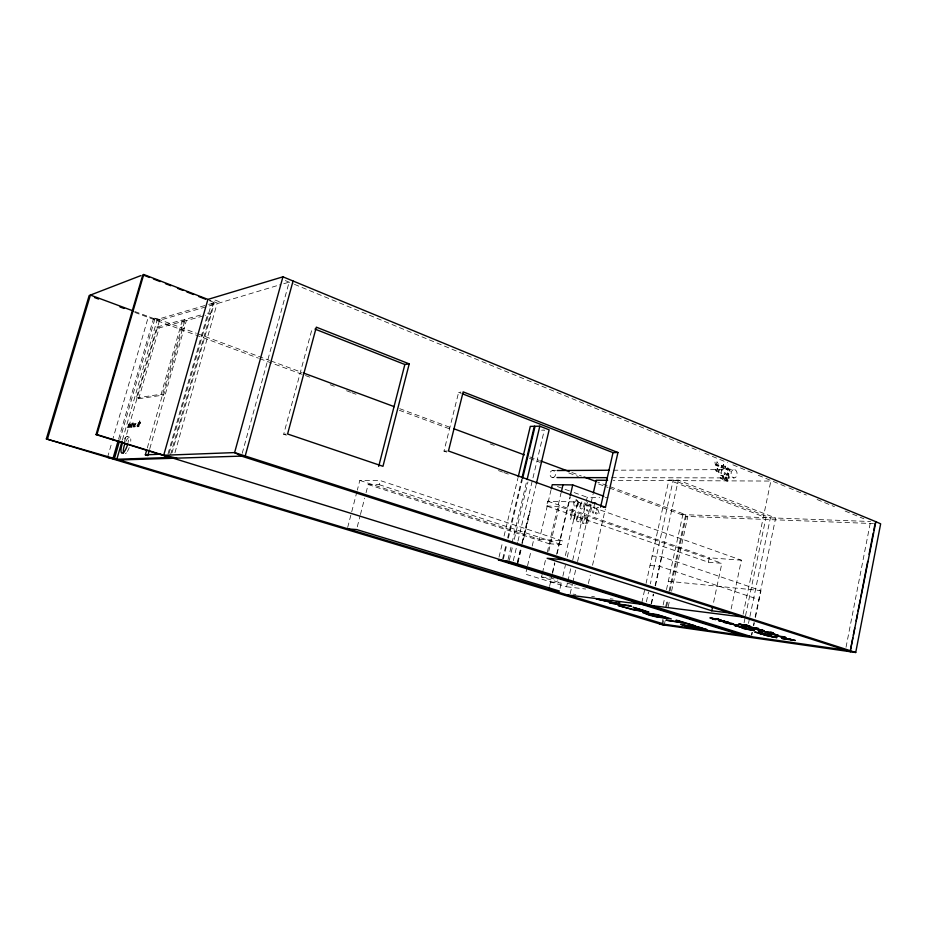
<?xml version="1.0" encoding="UTF-8"?>
<svg xmlns="http://www.w3.org/2000/svg" width="927" height="927" viewBox="0 0 927 927"><rect width="100%" height="100%" fill="white"/><g stroke="black" fill="none" stroke-linecap="round" stroke-linejoin="round"><path stroke-width="0.7" stroke-dasharray="4.63 3.48" d="M846.027 647.255L870.291 522.921M748.495 623.384L749.642 617.822M749.931 616.432L770.383 517.834L673.211 480.093L650.36 583.848M751.415 635.122L751.994 632.33M753.431 625.377L754.01 622.585M755.157 617.023L775.632 518.019L678.297 480.116L668.877 480.082L646.073 583.396M751.797 635.169L752.353 632.434M753.767 625.609L754.335 622.874M755.47 617.405L761.009 590.603L661.832 556.779L652.11 556.015M743.118 614.184L770.847 481.067L613.303 480.325M744.057 622.805L745.215 617.266M745.505 615.887L765.922 517.672L668.877 480.082M731.16 608.912L741.38 560.209L577.753 502.028L547.718 501.194L546.582 506.026L708.344 562.214L721.866 563.292L712.979 605.204M708.344 562.214L709.294 557.787L741.38 560.209M662.04 623.454L662.956 619.259M665.702 606.687L667.22 599.699M669.039 591.322L685.725 514.728L597.602 482.052M662.643 624.833L663.558 620.603M666.629 606.525L668.158 599.479M670.001 591.032L686.247 516.397L873.454 523.57M664.219 625.053L665.146 620.823M668.205 606.721L669.746 599.665M671.577 591.206L687.834 516.466L682.851 514.612L666.49 589.607M651.125 603.848L653.268 594.114M655.099 585.771L678.297 480.116M651.484 603.894L653.628 594.149M655.459 585.806L661.832 556.779M663.153 604.937L664.671 597.973M641.808 602.689L644.543 590.29M646.397 601.832L648.529 592.144M588.367 583.558L590.29 575.122M592.527 565.273L605.343 508.993M527.231 567.162L525.563 574.195L566.582 586.779L567.544 582.585M567.869 581.183L571.09 567.197M572.701 560.209L585.91 502.863M586.235 501.461L587.197 497.266L599.63 497.544M587.718 502.341L586.548 504.276L587.22 504.52C586.872 506.397 584.694 511.044 588.216 511.275L587.243 509.271L588.193 504.856L589.595 505.366L589.815 504.427L588.413 503.929L588.726 502.561M570.175 593.767L572.423 583.952M572.747 582.55L575.968 568.541M577.579 561.53L590.777 504.068M591.09 502.677L593.025 494.265M594.81 502.851L592.527 512.793L593.5 513.141L594.914 506.93M549.178 543.755L561.6 544.67L562.469 540.916L380.221 480.557L359.827 480.429L357.324 490.116M565.366 555.586L577.753 502.028M560.047 588.39L561.275 583.095L541.519 577.011L542.168 574.242M562.851 576.246L565.389 565.285M567.289 557.057L568.877 550.209M542.48 572.863L545.725 559.016M547.336 552.098L561.009 493.083M548.749 551.264L559.213 506.443L721.866 563.292M552.376 572.469L554.647 562.677M556.606 554.288L569.827 497.393M549.688 585.806L552.237 574.821M552.562 573.419L554.856 563.546M557.15 553.674L570.256 497.278M359.827 480.429L539.421 539.317L550.939 490.29M517.312 562.492L520.568 548.761M521.866 543.268L529.352 511.692L530.047 511.82L522.654 543.037M517.672 562.608L521.901 544.763M522.225 543.384L535.968 485.4M518.019 562.608L521.333 548.622M527.556 565.76L530.87 551.681M532.202 546.049L534.195 537.602M502.654 558.911L506.327 543.546M507.66 537.961L521.681 479.271M503.349 559.132L507.023 543.767M508.355 538.181L522.365 479.514M508.042 559.584L511.727 544.137M512.063 542.724L526.779 480.939M509.294 560.325L512.619 546.339M514.288 539.34L527.927 481.994M513.303 560.708L517.637 542.434M517.973 541.032L544.334 430.047L541.611 430.186M499.016 557.115L502.712 541.658M504.056 536.038L517.857 478.402M446.698 452.109L443.975 451.136L458.633 392.33L460.904 392.098M366.061 492.712L368.17 484.52L379.166 484.659L380.221 480.557M357.277 526.826L360.082 515.91M360.441 514.543L364.647 498.17M347.66 527.486L356.965 491.507M286.385 435.169L283.674 434.253L312.306 328.019M242.225 453.326L289.12 282.156L279.502 284.948M168.007 453.917L207.891 313.036L210.359 313.975L205.029 315.447M169.085 453.396L211.472 303.604L213.94 304.554L172.028 452.816M170.568 454.717L213.523 303.002L216.003 303.963L278.123 285.342M174.96 452.724L217.219 303.025L207.903 299.409M136.373 397.961L161.171 394.218L182.399 319.977L184.797 320.869L163.604 395.029L138.714 398.737L136.373 397.961L156.848 327.08L182.399 319.977M147.312 447.926L183.963 319.688L201.252 314.879M149.803 448.633L186.362 320.58L203.697 315.817M124.403 441.994L159.56 320.29L216.003 303.963M138.714 398.737L159.154 327.926L184.797 320.869M107.532 457.382L111.958 442.133M112.364 440.742L148.181 317.393L149.537 316.976M118.598 439.166L153.569 318.471L155.133 318.007L196.327 333.28M119.664 440.522L155.133 318.007M122.434 439.873L157.266 319.433L207.3 304.821M128.668 426.895L128.03 427.104L128.135 425.748C131.194 423.72 127.659 422.573 127.706 426.513A2.121 0.637 -71.6 0 0 127.648 427.196A1.993 0.603 -71.6 0 0 127.845 427.741L128.494 427.486M208.691 304.415L213.523 303.002M156.779 320.568L159.734 319.711M283.674 434.253L286.281 434.091M443.975 451.136L447.347 451.032M552.793 470.545L555.679 470.534M613.245 470.221L734.161 469.549A4.195 3.024 -89.9 0 1 736.652 475.922A4.195 3.024 -89.9 0 1 731.415 475.736A4.195 3.024 -89.9 0 1 734.161 469.549M552.666 477.556A3.511 2.816 90 0 0 555.192 472.364A3.511 2.816 90 0 0 550.325 472.237A3.511 2.816 90 0 0 552.666 477.556L555.54 477.567M611.669 477.683L734.01 477.926M605.146 497.672L607.915 497.729M546.582 506.026L559.213 506.443M681.264 514.555L870.557 521.507M539.421 539.317L562.469 540.916M650.024 565.482L659.734 566.327L759.132 599.642M668.321 581.252L760.627 590.569M541.519 577.011L551.078 578.066L557.741 580.128M550.603 581.878L561.275 583.095M566.582 586.779L585.713 589.027M573.037 594.126L575.899 594.474M591.658 596.443L594.531 596.803M610.29 598.761L613.153 599.12M598.703 507.44L597.243 507.463C594.624 509.236 601.194 515.899 595.551 512.376L595.296 513.512C604.381 518.564 593.57 505.285 599.723 509.132M567.081 583.013L575.076 585.482M127.092 436.466L129.479 437.208M368.17 484.52L549.282 543.79M379.166 484.659L561.6 544.67M161.171 394.218L163.604 395.029M529.352 511.692L530.047 511.82M547.718 501.194L709.294 557.787M498.448 470.592L502.538 472.052M503.894 472.538L509.34 474.485M557.405 486.548L570.279 491.183M574.172 492.585L587.197 497.266M156.848 327.08L159.154 327.926M197.683 333.778L269.537 360.418M270.893 360.927L302.075 372.48M399.676 408.668L452.55 428.274M529.827 456.918L539.317 460.441M571.855 472.503L581.345 476.026M154.716 318.135L159.305 319.827M154.971 318.587L159.56 320.29M134.751 311.507L153.569 318.471M134.774 312.422L258.424 358.158M259.78 358.668L309.919 377.208M330.255 384.728L334.311 386.235M346.513 390.742L350.58 392.248M351.936 392.747L356.003 394.253M399.363 410.29L452.225 429.838M490.174 443.882L494.242 445.389M529.479 458.413L540.314 462.422M568.772 472.955L578.263 476.466M598.587 483.987L608.077 487.486M609.433 487.996L686.247 516.397M183.963 319.688L186.362 320.58M209.502 300.742L216.176 303.326M215.006 300.035L220.348 302.109M458.633 392.33L461.322 393.372M285.342 280.591L293.141 283.801M294.473 284.357L699.468 451.078M704.821 453.28L727.544 462.631M732.886 464.833L752.933 473.083M758.286 475.284L787.695 487.393M789.028 487.938L806.397 495.099M817.093 499.502L834.474 506.652M845.169 511.055L863.883 518.761M124.38 439.062A8.806 2.665 -71.8 0 1 127.764 436.698A8.806 2.665 -71.8 0 1 128.065 442.503M125.805 441.565A8.795 2.677 -71.8 0 1 130.753 441.229M129.201 447.614A8.795 2.677 -71.8 0 1 127.358 451.437M126.385 452.805A8.795 2.677 -71.8 0 1 125.446 453.674M717.22 468.367C716.525 475.609 714.474 465.887 717.22 468.367M138.633 422.77C136.35 432.237 137.011 422.283 138.633 422.77M718.622 465.551C718.112 467.301 717.463 463.685 718.622 465.551M725.354 472.84L725.111 473.998A1.448 1.054 -89.9 0 1 724.624 474.508C723.489 475.91 724.705 470.151 725.007 471.901A1.194 0.869 -90 0 1 725.331 472.561L725.354 472.84M728.761 468.645C727.069 473.964 726.131 464.357 728.761 468.645M578.923 502.654C573.396 518.228 570.812 490.116 578.923 502.654M722.446 466.072L722.203 467.22A1.39 1.008 89.8 0 1 721.89 467.602A1.309 0.95 89.8 0 1 721.299 467.764C719.433 466.802 723.628 467.625 720.858 465.644C721.032 464.311 722.678 464.972 722.446 466.072M722.724 476.605L721.739 478.923L720.163 477.799C722.029 480.441 723.57 474.601 720.708 475.284L722.249 475.319A1.599 1.17 -89.8 0 1 722.678 476.223L722.724 476.605M137.034 425.899L137.926 424.728L137.034 425.899M729.41 470.256L730.244 471.264L729.039 470.406L730.128 468.297L730.569 469.56L729.41 470.256M727.602 474.659L728.912 477.498L729.711 473.778L728.216 473.326L727.602 474.659M588.355 519.862C589.016 522.585 585.192 526.559 583.628 522.84L583.315 523.651L582.446 523.349L584.775 513.268L585.748 513.616L584.728 518.031L587.312 517.428L588.355 519.862M134.797 425.725L135.493 426.235L134.658 427.092A2.016 0.614 -71.5 0 1 134.45 426.547A2.144 0.66 -71.5 0 1 134.508 425.852C134.45 421.843 138.077 423.036 134.936 425.076L134.797 425.725M722.087 465.875C720.847 467.069 721.473 464.103 722.087 465.875M133.279 425.875L133.963 426.385L133.129 427.231A2.016 0.614 -71.5 0 1 132.932 426.698A2.144 0.649 -71.5 0 1 132.978 426.003C132.932 422.005 136.536 423.199 133.418 425.226L133.279 425.875M130.788 426.791C131.344 429.213 133.673 415.62 130.788 426.791M717.591 468.946C715.598 476.188 715.041 463.72 717.591 468.946M131.089 423.569C128.019 433.535 132.121 421.715 130.162 424.45C128.169 431.866 129.456 421.797 131.089 423.569M575.435 514.555L574.195 520.429L573.21 520.082C574.589 518.448 575.377 511.38 571.762 514.74L570.719 519.224L569.723 518.888L572.063 508.807L573.048 509.155L572.029 513.604L574.277 512.816L575.435 514.555M576.513 519.12L576.965 521.403L578.135 521.855L579.815 520.962L579.514 522.26L580.499 522.596L582.086 515.702L581.102 515.366L580.082 519.838C576.467 523.199 577.278 516.13 578.645 514.508L577.66 514.161L576.513 519.12M579.885 506.235L580.337 508.517L581.496 508.981L583.176 508.1L582.874 509.387L583.859 509.734L585.435 502.863L584.462 502.515L583.431 506.976C579.838 510.302 580.65 503.245 582.005 501.646L581.02 501.287L579.885 506.235M718.993 465.806C715.285 467.973 718.761 460.36 718.993 465.806M727.197 468.633C727.51 472.561 729.294 465.748 727.197 468.633M135.933 423.569L135.11 424.508L135.933 423.569M134.403 423.72L133.592 424.659L134.403 423.72M129.108 424.265L128.308 425.192L129.108 424.265M728.019 474.543C728.077 478.344 729.955 471.866 728.019 474.543M577.88 502.631L576.849 505.702L575.516 505.957C573.454 505.006 574.381 500.209 576.768 500.626L577.88 502.631M587.266 519.989L586.281 523.013L584.728 523.164L583.825 521.971L584.555 518.807L586.409 518.228L587.266 519.989M721.693 469.896L721.067 472.84C723.014 474.068 718.576 472.283 720.696 472.689L721.438 469.236L722.203 470.302L721.693 469.896M723.245 465.551L723.025 468.425L723.245 465.551M723.466 464.554L723.72 465.192L723.466 464.554M723.616 468.297C724.59 470.383 725.795 464.497 724.636 466.119L723.616 468.297M723.57 475.818L722.77 479.549L723.778 476.652L724.3 479.885L725.621 477.393L725.308 480.557L726.096 476.837L724.196 479.201L723.57 475.818M725.459 466.397C726.108 473.199 727.301 467.289 725.574 466.432M714.96 462.098C715.632 469.178 716.953 462.77 714.96 462.098M716.78 462.909L716.559 465.794L716.78 462.909M717 461.913L717.255 462.55L717 461.913M717.765 471.507L719.143 472.469L718.68 471.878L719.908 468.958L719.062 468.274L718.321 471.727L717.765 471.507M591.183 504.914L589.607 511.762L590.58 512.11L592.156 505.261L591.183 504.914M132.793 423.152C128.783 434.103 135.122 420.58 132.793 423.152M139.363 422.469L138.146 426.698L139.363 422.469M139.803 420.939L139.583 421.704L139.803 420.939M140.162 422.388C136.142 433.488 142.526 419.769 140.162 422.388M727.695 472.955C725.435 480.116 725.818 467.66 726.304 474.705L727.695 472.955M728.437 477.776L726.953 480.487C726.235 468.436 725.853 489.444 728.437 477.776"/><path stroke-width="1.39" d="M850.604 649.352L852.805 638.008M853.361 635.169L854.74 628.077M856.119 620.986L857.498 613.894M858.054 611.055L860.256 599.699M860.812 596.872L867.707 561.403M869.086 554.311L873.222 533.037M873.779 530.198L875.158 523.106M875.876 521.704L880.65 523.836L855.714 652.504L850.326 650.777L875.876 521.704L282.932 276.825L207.903 299.409L143.743 274.496L142.804 274.855L96.06 434.612L169.85 457.498L116.825 459.259L122.04 441.264M730.279 613.083L711.785 610.789L712.678 606.606M662.04 623.454L114.45 458.541L46.35 438.923L89.166 295.551L90.394 295.076L133.407 311.008M600.58 507.092L613.025 452.631L617.961 452.515L605.493 507.243L603.037 507.173M593.35 492.863L596.246 480.244L607.614 480.302M561.414 491.843L562.944 484.786L572.724 484.925L603.848 496.258M570.151 496.003L572.724 484.925M549.387 587.115L548.772 589.734L559.433 591.044L356.571 529.549L347.301 528.877M551.275 488.888L552.26 484.694L563.048 484.833M536.293 484.01L549.143 429.815L539.815 426.177L530.302 426.397L518.193 476.999M522.005 477.88L534.358 426.177M522.689 478.123L535.03 426.443M527.104 479.537L539.815 426.177M378.691 466.374L404.856 364.496L409.213 363.882L382.967 466.316L287.59 433.998L316.327 327.161L409.213 363.882M293.059 281.008L245.203 455.991L119.212 459.977L107.532 457.382M282.932 276.825L234.612 452.585L163.708 455.261L207.903 299.409M149.409 450.024L147.81 455.586L145.342 454.821L146.524 450.684M112.978 458.587L118.204 440.557M114.45 458.541L119.259 441.912M96.06 434.612L96.929 434.543L143.743 274.496M47.497 438.83L90.394 295.076M91.437 294.682L140.939 275.574M145.342 454.821L160.927 454.207M557.115 470.522L608.935 470.244M556.976 477.567L607.359 477.672M564.381 559.815L547.115 558.274L711.785 610.789M502.318 560.314L498.344 559.931L741.473 635.25M503.013 560.534L507.706 560.986L517.324 563.894L751.484 636.675M508.622 563.118L517.695 564.01M564.949 594.613L742.527 617.023M845.482 650.082L659.097 623.512L664.219 625.053M855.714 652.504L662.643 624.833L46.35 438.923M163.708 455.261L176.848 458.158M746.884 626.745L758.657 628.576L744.705 626.038L746.409 626.409M745.968 629.12L752.156 630.117L748.831 628.969L750.128 629.155L754.335 630.638L741.867 628.008L745.32 628.946M746.93 625.146L745.227 624.868C762.944 629.827 729.004 621.287 744.613 625.69L738.692 623.975L748.448 625.864L747.625 625.551M167.903 457.567L170.464 458.355M96.929 434.543L745.899 635.887M850.766 650.835L234.612 452.585L241.46 456.107L850.87 651.808M591.75 502.434L592.724 502.782M594.81 502.851L595.771 503.199M605.493 507.243L448.471 450.997L463.176 391.878L617.961 452.515M303.43 372.99L394.253 406.663M453.906 428.772L524.404 454.914M540.673 460.939L569.143 471.495M584.056 477.023L596.246 481.553M94.531 297.544L98.552 299.027M120.012 306.964L124.044 308.459M144.137 275.377L149.479 277.44M153.476 278.992L160.151 281.588M165.481 283.65L170.823 285.725M177.486 288.309L182.828 290.383M186.825 291.935L193.5 294.519M198.83 296.594L205.504 299.189M462.666 393.894L613.025 452.631M314.983 329.085L404.856 364.496M127.532 444.682A8.806 2.665 -71.8 0 1 121.912 453.21A8.806 2.665 -71.8 0 1 122.573 442.863M123.534 452.932A8.795 2.677 -71.8 0 1 124.936 443.593M783.13 636.675L785.899 637.509L775.656 635.829L783.13 636.675M764.323 630.754L751.264 628.066L764.323 630.754M616.525 601.727L616.107 603.222L596.107 598.865L619.213 604.23L619.699 602.701L616.525 601.727M776.768 637.625L764.08 634.983L776.768 637.625M706.722 629.56L684.068 625.296L692.99 627.903L690.279 627.521L680.661 624.346L703.303 628.749L695.632 626.467L698.205 626.837L706.722 629.56M736.223 625.968L744.648 627.672L736.223 625.968M791.252 639.56L783.164 637.938L791.252 639.56M767.892 633.048L776.444 634.775L767.892 633.048M781.403 637.44L786.026 638.935L781.867 638.344L783.28 638.796L795.285 640.476L781.403 637.44M719.491 619.711L709.908 617.846L714.45 619.387L715.853 619.572L711.785 618.367L721.333 620.14L716.235 618.703L719.491 619.711M648.645 611.959L633.848 610.012L618.019 605.377C621.588 607.173 666.849 617.104 633.187 607.359L648.645 611.959M726.386 622.909L738.529 625.482L727.579 623.176L733.28 623.825L731.774 623.35L723.303 622.226L726.386 622.909M642.608 612.411L649.143 615.088A11.947 0.962 12.9 0 0 656.617 616.93L671.345 618.946L657.023 614.555L642.608 612.411M766.988 634.601L769.862 635.354L761.299 634.161L759.862 633.709L765.609 634.404L754.81 632.121L766.988 634.601M734.508 625.447L746.502 628.182L734.508 625.447M724.59 621.472L718.784 620.8L728.749 622.399L722.851 620.777L724.59 621.472M766.189 632.538L771.6 634.358L778.298 635.285L766.189 632.538M646.374 613.373L645.98 613.454A7.822 0.626 12.9 0 0 647.486 614.242L657.73 616.837L667.672 618.054L657.869 615.053L646.374 613.373M758.251 630.696L761.287 631.808L762.527 631.982L759.908 631.16L770.175 632.515L758.251 630.696M762.62 630.418L757.741 629.201L762.62 630.418M775.111 637.289L770.395 636.119L775.111 637.289M628.657 605.447L609.688 603.002L631.588 606.351L628.657 605.447M771.901 632.492L770.291 632.272L773.385 632.956L771.901 632.492M678.031 620.592L675.934 620.314L683.28 622.562L665.957 620.163L686.2 623.454L695.551 625.98L678.031 620.592"/></g></svg>
